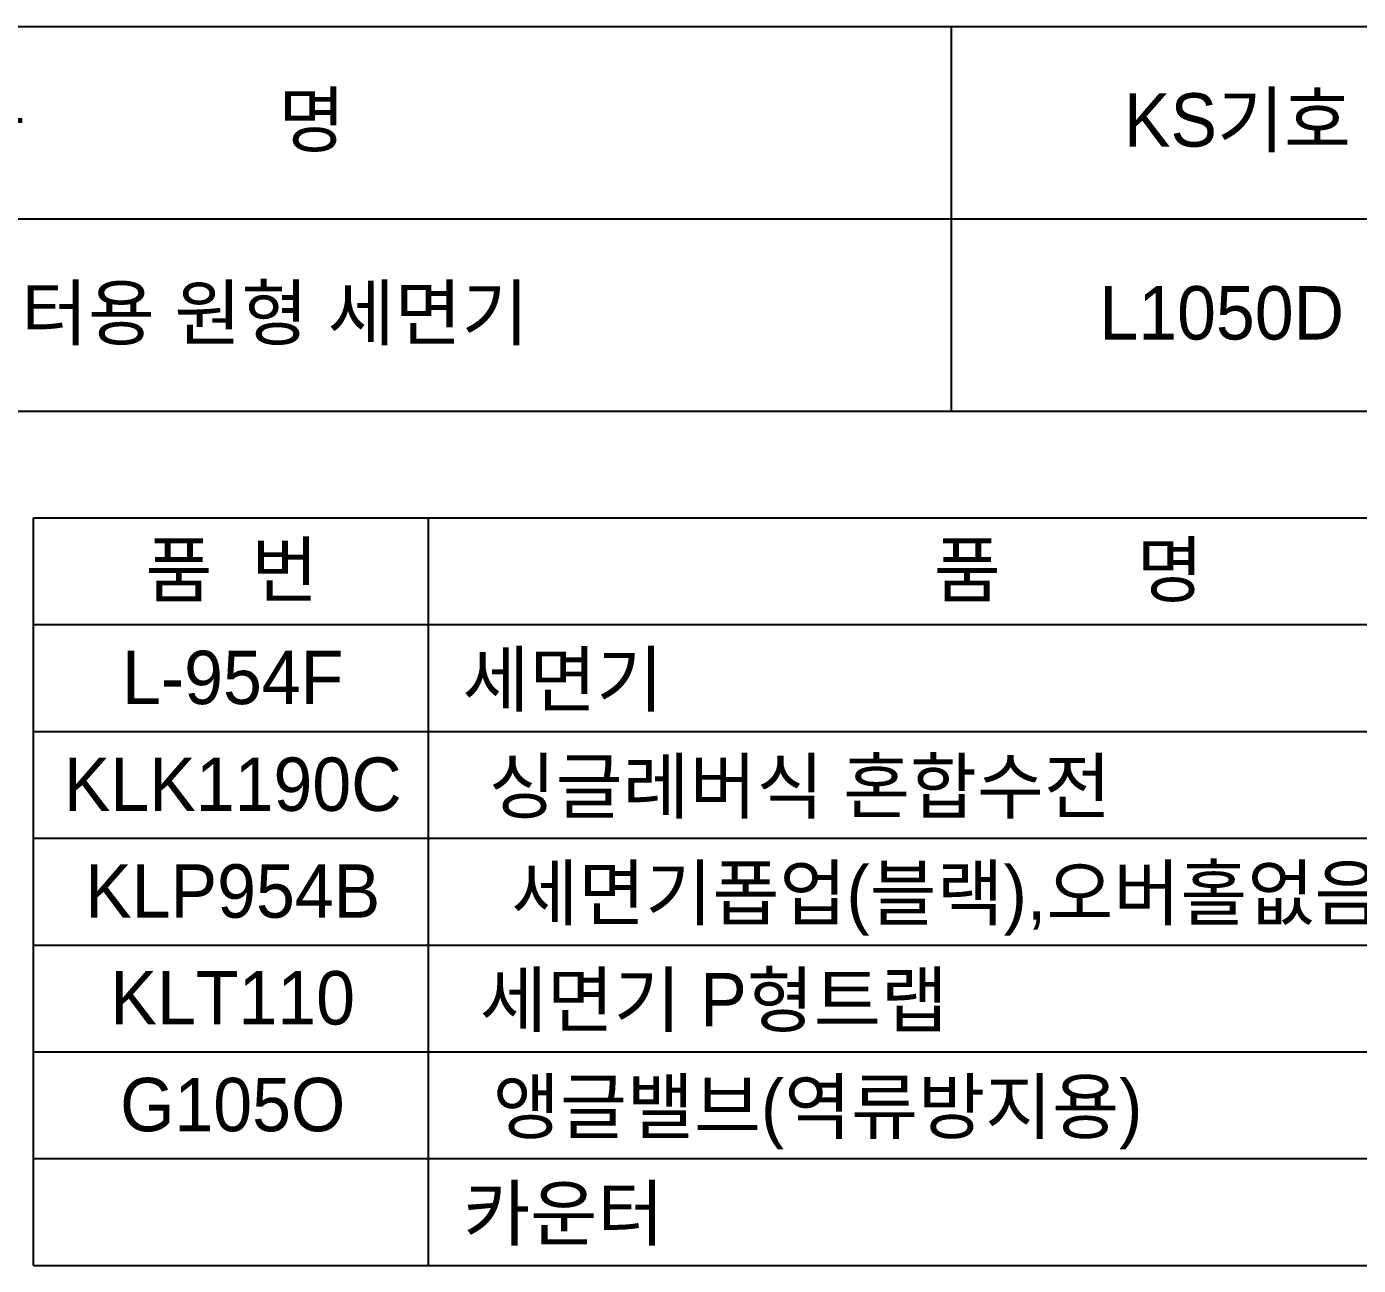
# Model space of a CAD drawing. Header units: millimetres. Extents: x 0 to 1800, y -67 to 2530.
# Drawn here: x 857 to 1480, y 1950 to 2530 of the extents above; entities that cross this region are included whole.
import ezdxf
from ezdxf.enums import TextEntityAlignment as Align

# ---------------------------------------------------------------- set-up
doc = ezdxf.new("R2010")
doc.units = ezdxf.units.MM
doc.layers.add('TEXT', color=7, linetype='Continuous')
doc.layers.add('도각라인', color=7, linetype='Continuous')
doc.styles.add('타이틀', font='H2GTRM.TTF', dxfattribs={"height": 25})

msp = doc.modelspace()

# ---------------------------------------------------------------- linework, layer by layer
at = {"layer": '도각라인', "color": 7}
for p, q in [((0, 2530), (1800, 2530)), ((1290, 2350), (1290, 2530)), ((520, 2440), (1800, 2440)), ((0, 2350), (1800, 2350)), ((860, 1950), (860, 2300)), ((860, 2300), (1770, 2300)), ((1045, 1950), (1045, 2300)), ((860, 2250), (1770, 2250)), ((860, 2200), (1770, 2200)), ((860, 2150), (1770, 2150)), ((860, 2100), (1770, 2100)), ((860, 2050), (1770, 2050)), ((860, 2000), (1770, 2000)), ((860, 1950), (1770, 1950))]:
    msp.add_line(p, q, dxfattribs=at)

# ---------------------------------------------------------------- texts
at = {"layer": 'TEXT', "style": '타이틀'}
for s, p in [('품             명', (915.69, 2486.4)), ('KS기호', (1423.85, 2486.32)), ('독립 카운터용 원형 세면기', (905.77, 2396)), ('L1050D', (1416.49, 2396)), ('품  번', (952.94, 2275.73)), ('품       명', (1344.82, 2275.73)), ('세면기', (1107.97, 2224.38)), ('L-954F', (953.33, 2225.28)), ('싱글레버식 혼합수전', (1218.92, 2174.38)), ('KLK1190C', (953.33, 2175.28)), ('세면기폽업(블랙),오버홀없음)', (1292.98, 2124.38)), ('KLP954B', (953.33, 2125.28)), ('세면기 P형트랩', (1178.64, 2074.38)), ('KLT110', (953.33, 2075.28)), ('앵글밸브(역류방지용)', (1227.26, 2024.38)), ('G105O', (953.33, 2025.28)), ('카운터', (1108.36, 1974.38))]:
    msp.add_text(s, height=25, dxfattribs=at).set_placement(p, align=Align.MIDDLE_CENTER)

doc.saveas('drawing.dxf')
